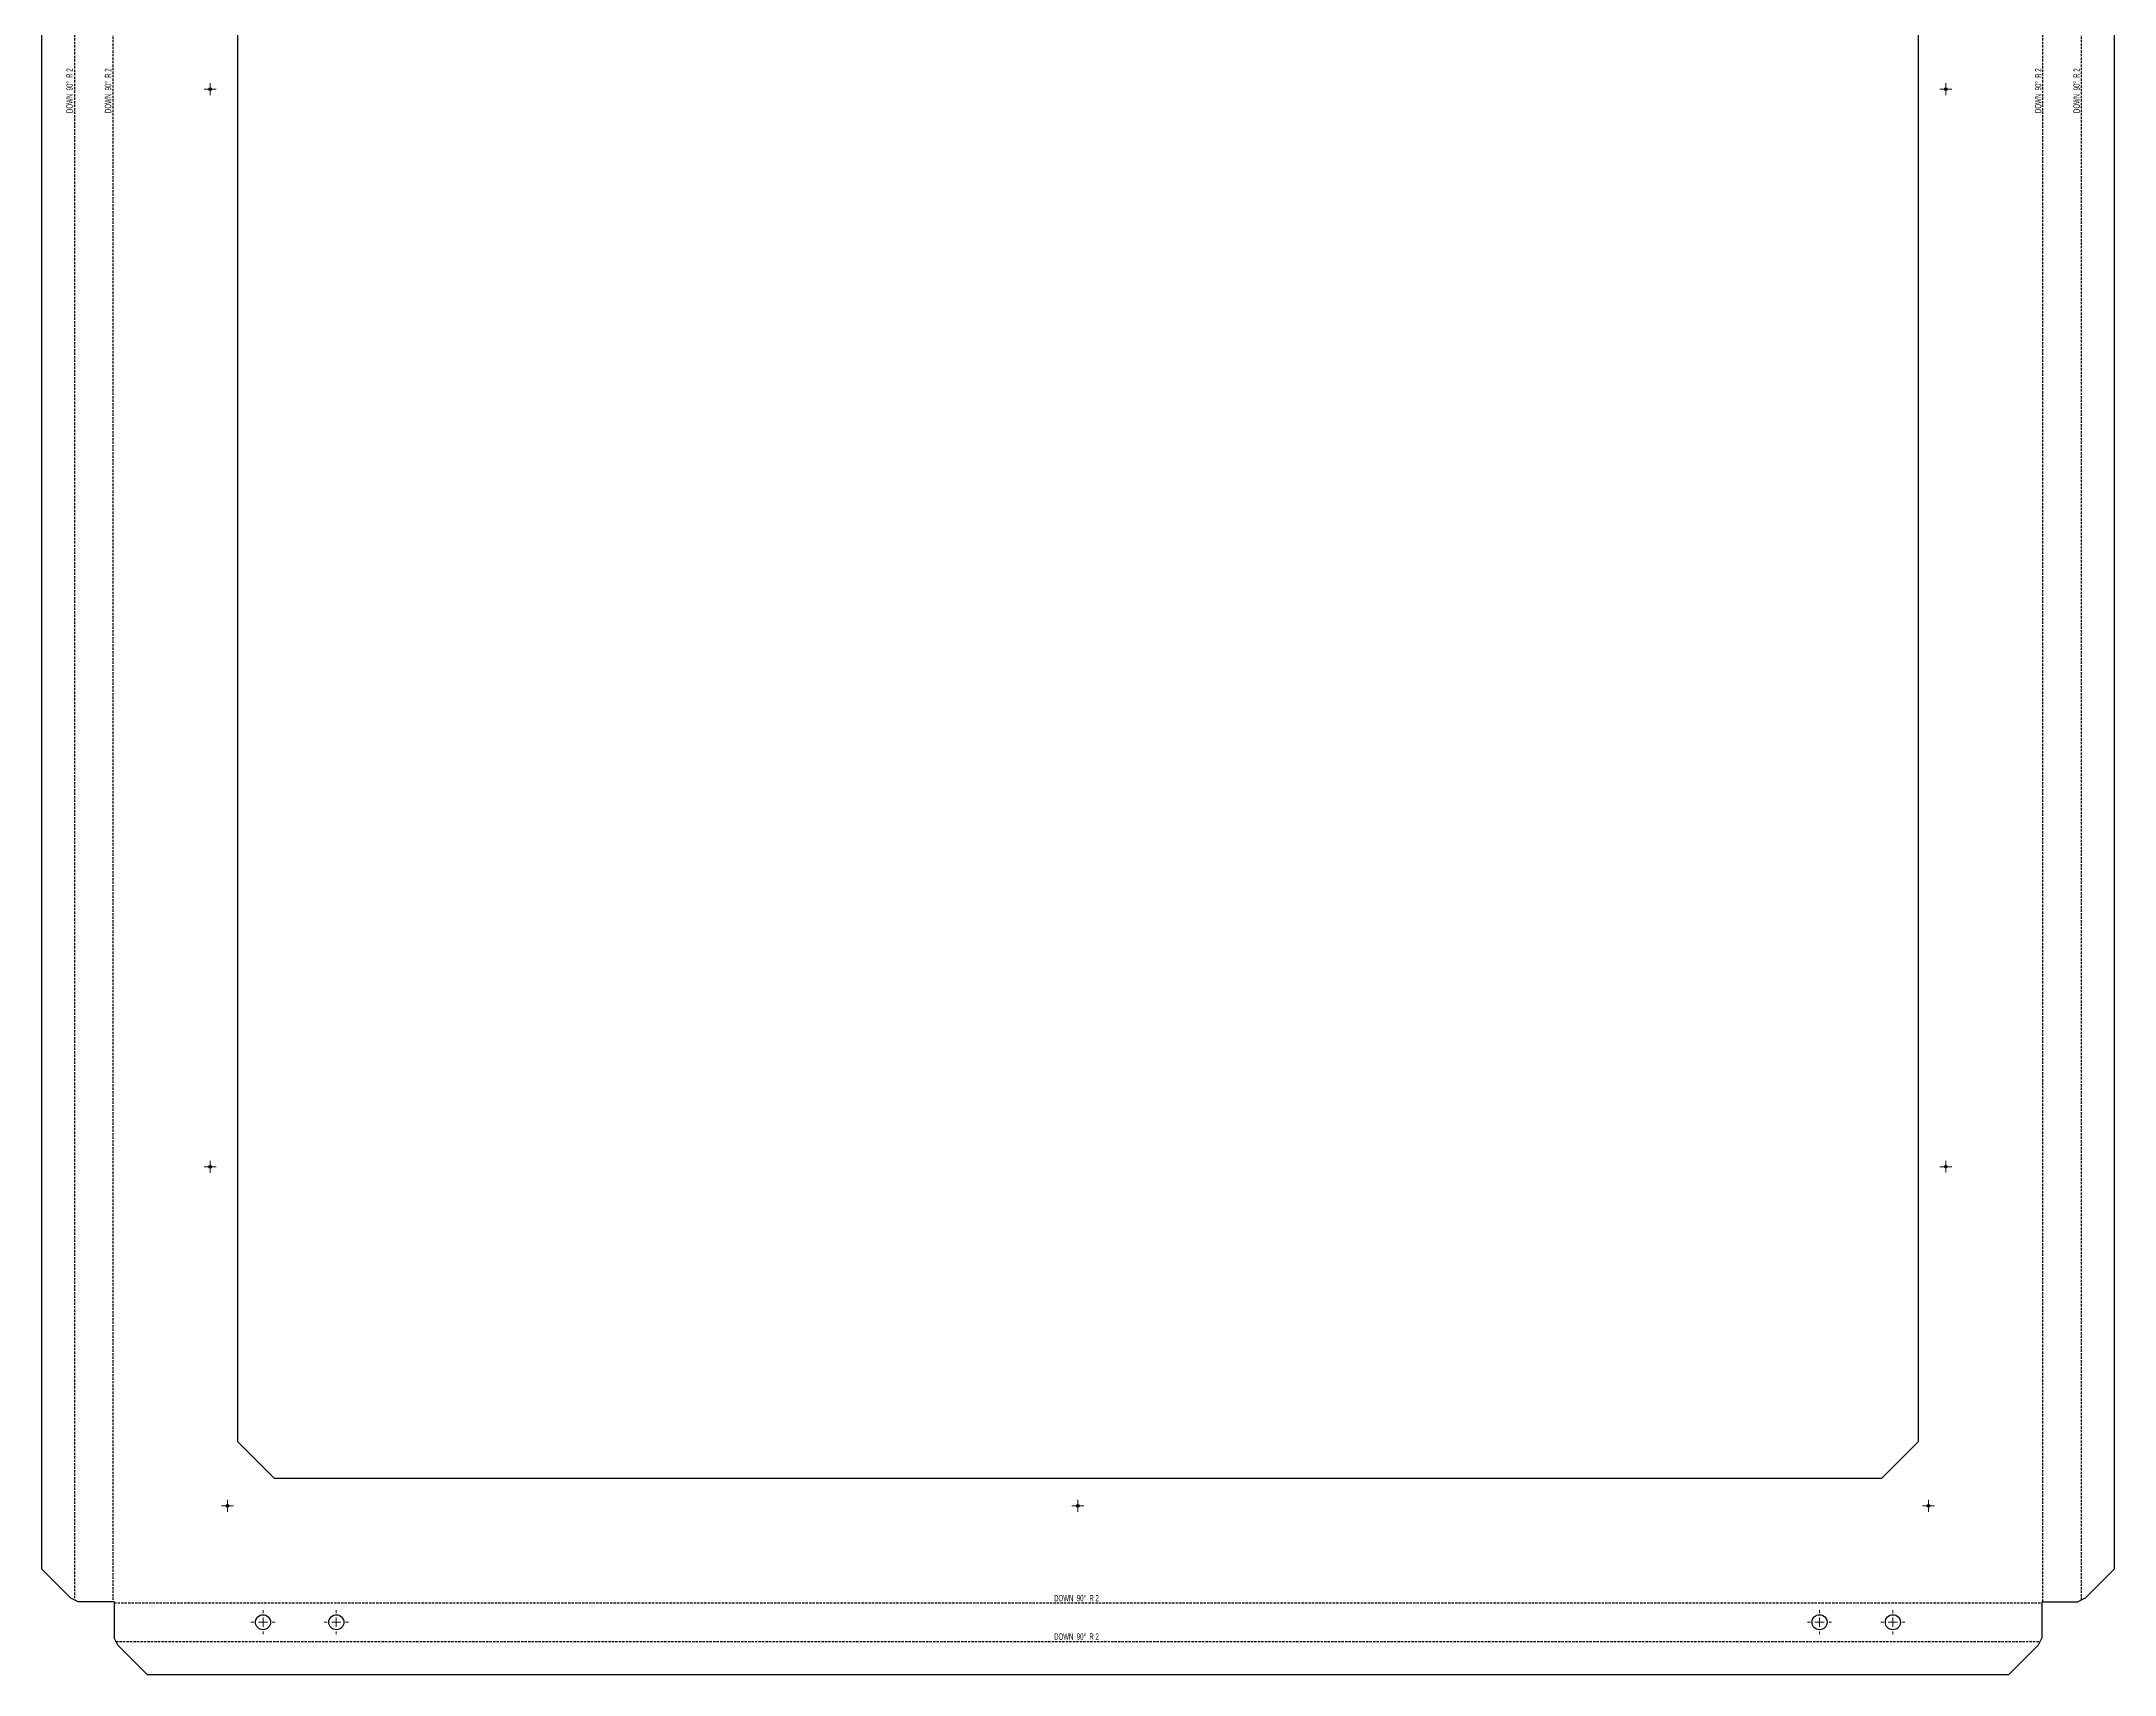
# Model space of a CAD drawing. Header units: millimetres. Extents: x -2617 to -254, y -796 to 1094.
# Drawn here: x -1385 to -254, y -796 to 95 of the extents above; entities that cross this region are included whole.
import ezdxf

# ---------------------------------------------------------------- set-up
doc = ezdxf.new("R2010")
doc.units = ezdxf.units.MM
doc.linetypes.add('HIDDEN', pattern=[1.905, 1.27, -0.635])
doc.styles.add('SLDTEXTSTYLE2', font='TXT', dxfattribs={"width": 0.5675})

# ---------------------------------------------------------------- blocks, each defined once
blk = doc.blocks.new('SW_CENTERMARKSYMBOL_2')
at = {"color": 0, "linetype": 'Continuous', "lineweight": 18}
for p, q in [((-2.5, 0), (-3.25, 0)), ((0, 0), (-2.5, 0)), ((0, 2.5), (0, 3.25)), ((0, 0), (0, 2.5)), ((0, 0), (0, -2.5)), ((0, 0), (2.5, 0)), ((2.5, 0), (3.25, 0)), ((0, -2.5), (0, -3.25))]:
    blk.add_line(p, q, dxfattribs=at)
blk = doc.blocks.new('SW_CENTERMARKSYMBOL_3')
at = {"color": 0, "linetype": 'Continuous', "lineweight": 18}
for p, q in [((-2.5, 0), (-3.25, 0)), ((0, 0), (-2.5, 0)), ((0, 2.5), (0, 3.25)), ((0, 0), (0, 2.5)), ((0, 0), (0, -2.5)), ((0, 0), (2.5, 0)), ((2.5, 0), (3.25, 0)), ((0, -2.5), (0, -3.25))]:
    blk.add_line(p, q, dxfattribs=at)
blk = doc.blocks.new('SW_CENTERMARKSYMBOL_4')
at = {"color": 0, "linetype": 'Continuous', "lineweight": 18}
for p, q in [((-2.5, 0), (-3.25, 0)), ((0, 0), (-2.5, 0)), ((0, 2.5), (0, 3.25)), ((0, 0), (0, 2.5)), ((0, 0), (0, -2.5)), ((0, 0), (2.5, 0)), ((2.5, 0), (3.25, 0)), ((0, -2.5), (0, -3.25))]:
    blk.add_line(p, q, dxfattribs=at)
blk = doc.blocks.new('SW_CENTERMARKSYMBOL_5')
at = {"color": 0, "linetype": 'Continuous', "lineweight": 18}
for p, q in [((-2.5, 0), (-3.25, 0)), ((0, 0), (-2.5, 0)), ((0, 2.5), (0, 3.25)), ((0, 0), (0, 2.5)), ((0, 0), (0, -2.5)), ((0, 0), (2.5, 0)), ((2.5, 0), (3.25, 0)), ((0, -2.5), (0, -3.25))]:
    blk.add_line(p, q, dxfattribs=at)
blk = doc.blocks.new('SW_CENTERMARKSYMBOL_6')
at = {"color": 0, "linetype": 'Continuous', "lineweight": 18}
for p, q in [((-2.5, 0), (-3.25, 0)), ((0, 0), (-2.5, 0)), ((0, 2.5), (0, 3.25)), ((0, 0), (0, 2.5)), ((0, 0), (0, -2.5)), ((0, 0), (2.5, 0)), ((2.5, 0), (3.25, 0)), ((0, -2.5), (0, -3.25))]:
    blk.add_line(p, q, dxfattribs=at)
blk = doc.blocks.new('SW_CENTERMARKSYMBOL_7')
at = {"color": 0, "linetype": 'Continuous', "lineweight": 18}
for p, q in [((-2.5, 0), (-3.25, 0)), ((0, 0), (-2.5, 0)), ((0, 2.5), (0, 3.25)), ((0, 0), (0, 2.5)), ((0, 0), (0, -2.5)), ((0, 0), (2.5, 0)), ((2.5, 0), (3.25, 0)), ((0, -2.5), (0, -3.25))]:
    blk.add_line(p, q, dxfattribs=at)
blk = doc.blocks.new('SW_CENTERMARKSYMBOL_8')
at = {"color": 0, "linetype": 'Continuous', "lineweight": 18}
for p, q in [((-2.5, 0), (-3.25, 0)), ((0, 0), (-2.5, 0)), ((0, 2.5), (0, 3.25)), ((0, 0), (0, 2.5)), ((0, 0), (0, -2.5)), ((0, 0), (2.5, 0)), ((2.5, 0), (3.25, 0)), ((0, -2.5), (0, -3.25))]:
    blk.add_line(p, q, dxfattribs=at)
blk = doc.blocks.new('SW_CENTERMARKSYMBOL_12')
at = {"color": 0, "linetype": 'Continuous', "lineweight": 18}
for p, q in [((-5, 0), (-6.6, 0)), ((0, 0), (-2.5, 0)), ((0, 5), (0, 6.6)), ((0, 0), (0, 2.5)), ((0, 0), (0, -2.5)), ((0, 0), (2.5, 0)), ((5, 0), (6.6, 0)), ((0, -5), (0, -6.6))]:
    blk.add_line(p, q, dxfattribs=at)
blk = doc.blocks.new('SW_CENTERMARKSYMBOL_13')
at = {"color": 0, "linetype": 'Continuous', "lineweight": 18}
for p, q in [((-5, 0), (-6.6, 0)), ((0, 0), (-2.5, 0)), ((0, 5), (0, 6.6)), ((0, 0), (0, 2.5)), ((0, 0), (0, -2.5)), ((0, 0), (2.5, 0)), ((5, 0), (6.6, 0)), ((0, -5), (0, -6.6))]:
    blk.add_line(p, q, dxfattribs=at)
blk = doc.blocks.new('SW_CENTERMARKSYMBOL_14')
at = {"color": 0, "linetype": 'Continuous', "lineweight": 18}
for p, q in [((-5, 0), (-6.6, 0)), ((0, 0), (-2.5, 0)), ((0, 5), (0, 6.6)), ((0, 0), (0, 2.5)), ((0, 0), (0, -2.5)), ((0, 0), (2.5, 0)), ((5, 0), (6.6, 0)), ((0, -5), (0, -6.6))]:
    blk.add_line(p, q, dxfattribs=at)
blk = doc.blocks.new('SW_CENTERMARKSYMBOL_15')
at = {"color": 0, "linetype": 'Continuous', "lineweight": 18}
for p, q in [((-5, 0), (-6.6, 0)), ((0, 0), (-2.5, 0)), ((0, 5), (0, 6.6)), ((0, 0), (0, 2.5)), ((0, 0), (0, -2.5)), ((0, 0), (2.5, 0)), ((5, 0), (6.6, 0)), ((0, -5), (0, -6.6))]:
    blk.add_line(p, q, dxfattribs=at)

msp = doc.modelspace()

# ---------------------------------------------------------------- linework, layer by layer
at = {"color": 7, "linetype": 'HIDDEN'}
for p, q in [((-1346.4, 893.6), (-1346.4, -756.5)), ((-293.4, -756.5), (-293.4, 893.6)), ((-1367.4, 892.6), (-1367.4, -755.5)), ((-272.4, -755.5), (-272.4, 892.6)), ((-1345.7, -757.2), (-294.1, -757.2)), ((-1344.7, -778.2), (-295.1, -778.2))]:
    msp.add_line(p, q, dxfattribs=at)
at = {"color": 7, "linetype": 'Continuous', "lineweight": 25}
for p, q in [((-1385.4, 875.6), (-1385.4, -738.5)), ((-254.4, -738.5), (-254.4, 875.6)), ((-1278.4, 806.3), (-1278.4, -669.2)), ((-361.4, -669.2), (-361.4, 806.3)), ((-1258.4, -689.2), (-1278.4, -669.2)), ((-361.4, -669.2), (-381.4, -689.2)), ((-1258.4, -689.2), (-381.4, -689.2)), ((-1369.4, -754.5), (-1385.4, -738.5)), ((-254.4, -738.5), (-270.4, -754.5)), ((-1365.4, -756.5), (-1369.4, -754.5)), ((-1345.7, -756.5), (-1365.4, -756.5)), ((-1345.7, -756.5), (-1345.7, -776.2)), ((-294.1, -756.5), (-274.4, -756.5)), ((-294.1, -756.5), (-294.1, -776.2)), ((-270.4, -754.5), (-274.4, -756.5)), ((-1343.7, -780.2), (-1345.7, -776.2)), ((-1327.7, -796.2), (-1343.7, -780.2)), ((-296.1, -780.2), (-312.1, -796.2)), ((-294.1, -776.2), (-296.1, -780.2)), ((-1327.7, -796.2), (-312.1, -796.2))]:
    msp.add_line(p, q, dxfattribs=at)
for centre, radius in [((-1293.3, 68.5), 0.75), ((-346.4, 68.5), 0.75), ((-1293.3, -519.3), 0.75), ((-346.4, -519.2), 0.75), ((-1283.9, -704.2), 0.75), ((-819.9, -704.2), 0.75), ((-355.8, -704.2), 0.75), ((-1264.5, -767.7), 4.1), ((-1224.5, -767.7), 4.1), ((-415.3, -767.7), 4.1), ((-375.3, -767.7), 4.1)]:
    msp.add_circle(centre, radius, dxfattribs=at)

# ---------------------------------------------------------------- block references
at = {"color": 7, "linetype": 'Continuous', "lineweight": 18}
for name, p in [('SW_CENTERMARKSYMBOL_2', (-1293.3, 68.5)), ('SW_CENTERMARKSYMBOL_8', (-346.4, 68.5)), ('SW_CENTERMARKSYMBOL_3', (-1293.3, -519.3)), ('SW_CENTERMARKSYMBOL_7', (-346.4, -519.2)), ('SW_CENTERMARKSYMBOL_4', (-1283.9, -704.2)), ('SW_CENTERMARKSYMBOL_5', (-819.9, -704.2)), ('SW_CENTERMARKSYMBOL_6', (-355.8, -704.2)), ('SW_CENTERMARKSYMBOL_15', (-1264.5, -767.7)), ('SW_CENTERMARKSYMBOL_14', (-1224.5, -767.7)), ('SW_CENTERMARKSYMBOL_12', (-415.3, -767.7)), ('SW_CENTERMARKSYMBOL_13', (-375.3, -767.7))]:
    msp.add_blockref(name, p, dxfattribs=at)

# ---------------------------------------------------------------- texts
at = {"color": 7, "linetype": 'Continuous', "lineweight": 0, "char_height": 3.5, "attachment_point": 2, "rotation": 90, "style": 'SLDTEXTSTYLE2'}
for insert in [(-1371.8, 67.7), (-1350.8, 67.7), (-297.8, 67.7), (-276.8, 67.7)]:
    msp.add_mtext('DOWN  90°  R 2', dxfattribs=dict(at, insert=insert))
at = {"color": 7, "linetype": 'Continuous', "lineweight": 0, "char_height": 3.5, "attachment_point": 2, "style": 'SLDTEXTSTYLE2'}
for insert in [(-820.7, -752.8), (-820.7, -773.8)]:
    msp.add_mtext('DOWN  90°  R 2', dxfattribs=dict(at, insert=insert))

doc.saveas('drawing.dxf')
